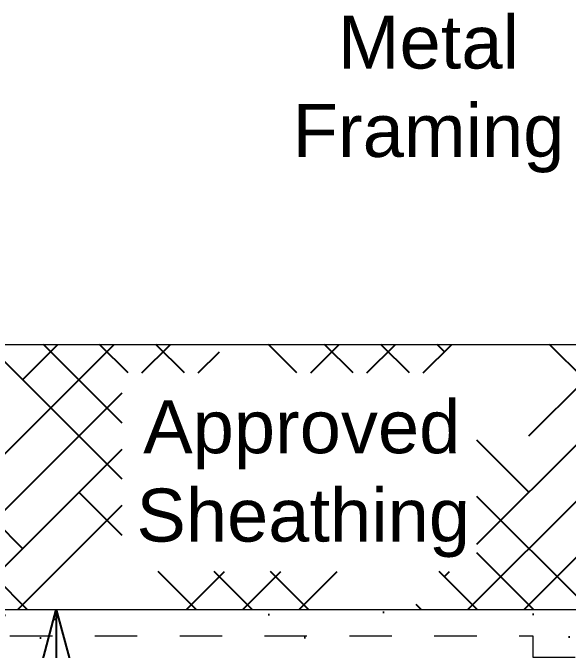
# Model space of a CAD drawing. Header units: inches. Extents: x -77.7 to -63.2, y 96.1 to 125.8.
# Drawn here: x -67.043 to -65.734, y 122.068 to 123.571 of the extents above; entities that cross this region are included whole.
import ezdxf

# ---------------------------------------------------------------- set-up
doc = ezdxf.new("R2010")
doc.units = ezdxf.units.IN
doc.header["$MEASUREMENT"] = 0
doc.linetypes.add('DASHED', pattern=[0.75, 0.5, -0.25])
doc.styles.get("Standard").update_dxf_attribs({"font": 'arial.ttf', "height": 0.125})
doc.dimstyles.get("Standard").update_dxf_attribs({"dimtxt": 0.125, "dimasz": 0.125, "dimexe": 0.125, "dimexo": 0.125, "dimgap": 0.0625, "dimtad": 0, "dimtih": 1, "dimtoh": 1, "dimdec": 7, "dimzin": 0, "dimdsep": 46, "dimlunit": 4, "dimtxsty": 'Standard', "dimblk": 'OPEN30', "dimcen": 0.125, "dimclrd": 3, "dimclre": 3, "dimclrt": 7, "dimadec": 0, "dimazin": 0, "dimtfac": 1, "dimtdec": 7, "dimtofl": 0, "dimtmove": 0, "dimatfit": 3, "dimldrblk": 'OPEN30', "dimfxl": 1, "dimfrac": 2, "dimtolj": 1, "dimtzin": 0, "dimarcsym": 0})

# ---------------------------------------------------------------- blocks, each defined once
blk = doc.blocks.new('_Open30')
at = {"color": 0, "linetype": 'ByBlock', "lineweight": -2}
for p, q in [((-1, 0.268), (0, 0)), ((0, 0), (-1, -0.268)), ((0, 0), (-1, 0))]:
    blk.add_line(p, q, dxfattribs=at)

msp = doc.modelspace()

# ---------------------------------------------------------------- hatches: boundary and pattern name
h = msp.add_hatch()
h.set_pattern_fill('HOUND', color=256, scale=1.5, angle=45, style=0)
h.paths.add_polyline_path([(-65.6159, 122.7889), (-77.0499, 122.7889), (-77.0499, 122.1639), (-65.8179, 122.1639), (-65.6159, 122.1639)])
h.paths.add_polyline_path([(-66.7856, 122.2536), (-65.9495, 122.2536), (-65.9495, 122.7216), (-66.7856, 122.7216)], flags=16)
h = msp.add_hatch()
h.set_pattern_fill('AR-SAND', color=256, scale=0.2, style=0)
h.paths.add_polyline_path([(-65.0669, 122.099, 0.414214), (-65.0829, 122.115), (-65.4985, 122.115, 1.581139), (-65.5112, 122.115), (-65.8009, 122.115, -0.414214), (-65.8169, 122.131), (-65.8169, 122.149, -0.414214), (-65.8009, 122.165), (-77.0329, 122.165), (-77.0329, 121.315), (-65.1879, 121.315, -0.414214), (-65.2039, 121.331), (-65.2039, 121.349, -0.414214), (-65.1879, 121.365), (-65.1434, 121.365, 1), (-65.1274, 121.365), (-65.0829, 121.365, 0.414214), (-65.0669, 121.381)])

# ---------------------------------------------------------------- linework, layer by layer
at = {"color": 0, "linetype": 'Continuous', "lineweight": 0}
for p, q in [((-77.0499, 122.7889), (-63.7359, 122.7889)), ((-77.0499, 122.1639), (-65.8179, 122.1639)), ((-66.3967, 122.1639), (-65.2093, 122.1639))]:
    msp.add_line(p, q, dxfattribs=at)
at = {"color": 5, "linetype": 'DASHED', "lineweight": 0, "ltscale": 0.2}
msp.add_lwpolyline([(-77.0499, 122.1014), (-65.8179, 122.1014), (-65.8179, 122.0514), (-65.0839, 122.0514)], dxfattribs=at)

# ---------------------------------------------------------------- texts
at = {"char_height": 0.125, "attachment_point": 1}
for s, insert in [('\\pi0.46766;Metal\\P\\pi0.36133;Framing', (-66.7448, 123.5643)), ('\\pi0.30109;Approved \\P\\pi0.28506;Sheathing', (-67.0369, 122.6573))]:
    msp.add_mtext_dynamic_manual_height_columns(s, width=1.337084, gutter_width=0.625, heights=[0], dxfattribs=dict(at, insert=insert))

# ---------------------------------------------------------------- leaders
at = {"annotation_type": 0, "has_hookline": 1, "hookline_direction": 0, "text_width": 0.7129}
msp.add_leader([(-66.9408, 122.1639), (-66.9403, 120.9764), (-66.8153, 120.9764)], dimstyle='Standard', dxfattribs=at)

doc.saveas('drawing.dxf')
